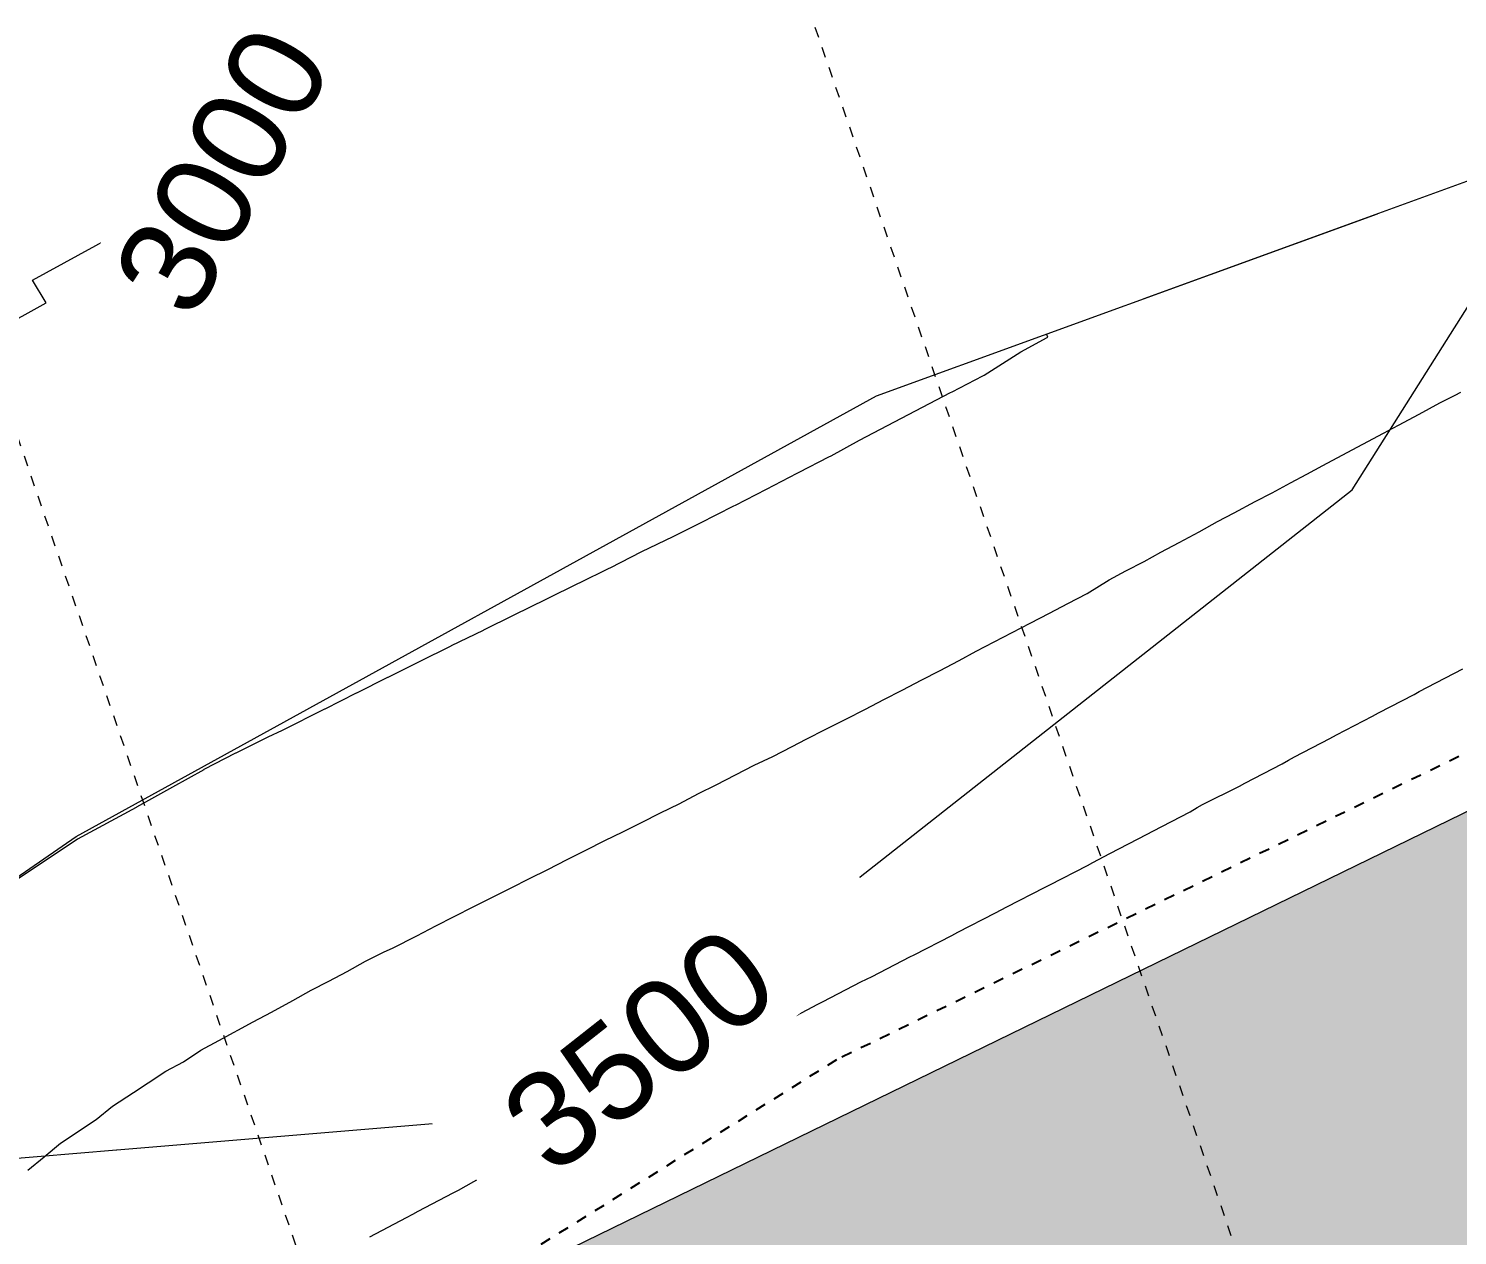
# Model space of a CAD drawing. Header units: metres. Extents: x -2515 to -2174, y 3875 to 4127.
# Drawn here: x -2463.84 to -2450.31, y 4005.18 to 4016.6 of the extents above; entities that cross this region are included whole.
import ezdxf

# ---------------------------------------------------------------- set-up
doc = ezdxf.new("R2010")
doc.units = ezdxf.units.M
doc.linetypes.add('BOUNDARY Tighter', pattern=[0.008, 0.004, -0.002, 0, -0.002])
doc.linetypes.add('Grid Line', pattern=[0.021, 0.012, -0.003, 0.003, -0.003])
for name, color, linetype, lineweight in [('A-DETL', 90, 'Continuous', 5), ('A-FLOR', 192, 'Continuous', 5), ('A-FLOR-PATT', 8, 'Continuous', 5), ('C-TOPO', 7, 'Continuous', 5), ('C-TOPO-LABL', 7, 'Continuous', 5), ('C-TOPO-MAJR', 7, 'Continuous', 18), ('C-TOPO-MINR', 7, 'Continuous', 5), ('S-GRID', 1, 'Continuous', 5)]:
    doc.layers.add(name, color=color, linetype=linetype, lineweight=lineweight)
doc.styles.add('Arial', font='arial.ttf', dxfattribs={"height": 0.9})

msp = doc.modelspace()

# ---------------------------------------------------------------- hatches: boundary and pattern name
at = {"layer": 'A-FLOR-PATT'}
msp.add_hatch(color=253, dxfattribs=at).paths.add_polyline_path([(-2453.7776, 4000.7862), (-2439.1329, 4014.5975), (-2459.3815, 4004.7298), (-2454.1198, 4001.027)])

# ---------------------------------------------------------------- linework, layer by layer
at = {"layer": 'A-DETL', "linetype": 'BOUNDARY Tighter', "lineweight": 25}
for p, q in [((-2439.332, 4015.0567), (-2456.1929, 4006.8399)), ((-2456.1929, 4006.8399), (-2471.9493, 3996.9956))]:
    msp.add_line(p, q, dxfattribs=at)
at = {"layer": 'A-FLOR'}
msp.add_line((-2459.3815, 4004.7298), (-2439.1329, 4014.5975), dxfattribs=at)
at = {"layer": 'C-TOPO'}
for p, q in [((-2453.2791, 4014.0496), (-2448.5573, 4015.7643)), ((-2455.8153, 4013.1285), (-2451.0708, 4014.8516)), ((-2463.3936, 4008.9556), (-2455.8153, 4013.1285)), ((-2465.0708, 4007.8002), (-2463.3936, 4008.9556))]:
    msp.add_line(p, q, dxfattribs=at)
at = {"layer": 'C-TOPO-MAJR', "color": 251, "lineweight": 13}
for p, q in [((-2462.0416, 4015.1882), (-2460.5112, 4017.9797)), ((-2463.8056, 4014.2225), (-2462.0416, 4015.1882)), ((-2463.6769, 4014.0075), (-2463.8056, 4014.2225)), ((-2464.8969, 4013.3305), (-2463.6769, 4014.0075)), ((-2450.3347, 4013.134), (-2450.28, 4013.1631)), ((-2450.6768, 4012.9544), (-2450.4782, 4013.0619)), ((-2450.4782, 4013.0619), (-2450.3347, 4013.134)), ((-2450.8723, 4012.8487), (-2450.6768, 4012.9544)), ((-2451.2078, 4012.6685), (-2451.0145, 4012.7731)), ((-2451.0145, 4012.7731), (-2450.8723, 4012.8487)), ((-2451.3576, 4012.5911), (-2451.2078, 4012.6685)), ((-2451.5889, 4012.466), (-2451.3576, 4012.5911)), ((-2451.8942, 4012.3047), (-2451.7383, 4012.3853)), ((-2451.7383, 4012.3853), (-2451.5889, 4012.466)), ((-2452.0677, 4012.2095), (-2451.8942, 4012.3047)), ((-2452.4258, 4012.02), (-2452.2272, 4012.1271)), ((-2452.2272, 4012.1271), (-2452.0677, 4012.2095)), ((-2452.5844, 4011.936), (-2452.4258, 4012.02)), ((-2452.9482, 4011.737), (-2452.7592, 4011.8399)), ((-2452.7592, 4011.8399), (-2452.5844, 4011.936)), ((-2453.1214, 4011.6471), (-2452.9482, 4011.737)), ((-2453.4546, 4011.4717), (-2453.2794, 4011.5595)), ((-2453.2794, 4011.5595), (-2453.1214, 4011.6471)), ((-2453.6118, 4011.3856), (-2453.4546, 4011.4717)), ((-2453.8187, 4011.2544), (-2453.6118, 4011.3856)), ((-2454.1747, 4011.0707), (-2454.0017, 4011.1599)), ((-2454.0017, 4011.1599), (-2453.8187, 4011.2544)), ((-2454.36, 4010.975), (-2454.1747, 4011.0707)), ((-2454.8716, 4010.7088), (-2454.36, 4010.975)), ((-2455.2183, 4010.5239), (-2455.0312, 4010.6205)), ((-2455.0312, 4010.6205), (-2454.8716, 4010.7088)), ((-2455.3856, 4010.4374), (-2455.2183, 4010.5239)), ((-2455.745, 4010.2519), (-2455.5725, 4010.3409)), ((-2455.5725, 4010.3409), (-2455.3856, 4010.4374)), ((-2455.9196, 4010.1617), (-2455.745, 4010.2519)), ((-2456.2949, 4009.9703), (-2456.1048, 4010.0661)), ((-2456.1048, 4010.0661), (-2455.9196, 4010.1617)), ((-2456.4793, 4009.8751), (-2456.2949, 4009.9703)), ((-2456.7972, 4009.7126), (-2456.6127, 4009.8079)), ((-2456.6127, 4009.8079), (-2456.4793, 4009.8751)), ((-2456.9735, 4009.6286), (-2456.7972, 4009.7126)), ((-2457.3333, 4009.444), (-2457.1502, 4009.5386)), ((-2457.1502, 4009.5386), (-2456.9735, 4009.6286)), ((-2457.499, 4009.3627), (-2457.3333, 4009.444)), ((-2457.8584, 4009.1785), (-2457.6819, 4009.2653)), ((-2457.6819, 4009.2653), (-2457.499, 4009.3627)), ((-2458.041, 4009.0871), (-2457.8584, 4009.1785)), ((-2458.3863, 4008.9175), (-2458.2179, 4009.0001)), ((-2458.2179, 4009.0001), (-2458.041, 4009.0871)), ((-2458.5679, 4008.8237), (-2458.3863, 4008.9175)), ((-2458.9261, 4008.6431), (-2458.7443, 4008.7371)), ((-2458.7443, 4008.7371), (-2458.5679, 4008.8237)), ((-2459.2752, 4008.4701), (-2459.1013, 4008.5572)), ((-2459.1013, 4008.5572), (-2458.9261, 4008.6431)), ((-2459.4567, 4008.3763), (-2459.2752, 4008.4701)), ((-2459.8138, 4008.1964), (-2459.6285, 4008.2904)), ((-2459.6285, 4008.2904), (-2459.4567, 4008.3763)), ((-2459.987, 4008.1097), (-2459.8138, 4008.1964)), ((-2460.1658, 4008.0156), (-2459.987, 4008.1097)), ((-2460.4778, 4007.8611), (-2460.3985, 4007.8981)), ((-2460.3985, 4007.8981), (-2460.1658, 4008.0156)), ((-2460.8262, 4007.6764), (-2460.6544, 4007.7738)), ((-2460.6544, 4007.7738), (-2460.4778, 4007.8611)), ((-2461.0014, 4007.5853), (-2460.8262, 4007.6764)), ((-2461.3431, 4007.4017), (-2461.1691, 4007.4989)), ((-2461.1691, 4007.4989), (-2461.0014, 4007.5853)), ((-2461.5425, 4007.2905), (-2461.3431, 4007.4017)), ((-2461.7166, 4007.1989), (-2461.5425, 4007.2905)), ((-2462.0426, 4007.0222), (-2461.7166, 4007.1989)), ((-2462.2128, 4006.9309), (-2462.0426, 4007.0222)), ((-2462.5458, 4006.7319), (-2462.3767, 4006.8226)), ((-2462.3767, 4006.8226), (-2462.2128, 4006.9309)), ((-2462.7115, 4006.6222), (-2462.5458, 4006.7319)), ((-2463.049, 4006.4022), (-2462.8501, 4006.5314)), ((-2462.8501, 4006.5314), (-2462.7115, 4006.6222)), ((-2463.2054, 4006.2761), (-2463.049, 4006.4022)), ((-2463.5407, 4006.0506), (-2463.2054, 4006.2761)), ((-2463.6958, 4005.9211), (-2463.5407, 4006.0506)), ((-2463.8518, 4005.7955), (-2463.6958, 4005.9211))]:
    msp.add_line(p, q, dxfattribs=at)
at = {"layer": 'C-TOPO-MINR', "color": 252}
for p, q in [((-2451.309, 4012.2374), (-2445.4933, 4021.4526)), ((-2454.1924, 4013.6815), (-2454.204, 4013.7137)), ((-2454.4468, 4013.5424), (-2454.1972, 4013.6791)), ((-2454.1972, 4013.6791), (-2454.1924, 4013.6815)), ((-2454.7947, 4013.3218), (-2454.4468, 4013.5424)), ((-2455.0983, 4013.1653), (-2454.8071, 4013.3154)), ((-2454.8071, 4013.3154), (-2454.7947, 4013.3218)), ((-2455.1139, 4013.1572), (-2455.0983, 4013.1653)), ((-2455.9761, 4012.7086), (-2455.1139, 4013.1572)), ((-2456.2451, 4012.5598), (-2455.9761, 4012.7086)), ((-2456.5466, 4012.4039), (-2456.2642, 4012.5499)), ((-2456.2642, 4012.5499), (-2456.2451, 4012.5598)), ((-2456.856, 4012.2442), (-2456.5645, 4012.3947)), ((-2456.5645, 4012.3947), (-2456.5466, 4012.4039)), ((-2457.151, 4012.0918), (-2456.856, 4012.2442)), ((-2457.4875, 4011.9221), (-2457.1658, 4012.0842)), ((-2457.1658, 4012.0842), (-2457.151, 4012.0918)), ((-2457.7264, 4011.8016), (-2457.5003, 4011.9155)), ((-2457.5003, 4011.9155), (-2457.4875, 4011.9221)), ((-2458.0374, 4011.6528), (-2457.7384, 4011.7954)), ((-2457.7384, 4011.7954), (-2457.7264, 4011.8016)), ((-2458.3373, 4011.5001), (-2458.0374, 4011.6528)), ((-2458.6283, 4011.357), (-2458.3467, 4011.4953)), ((-2458.3467, 4011.4953), (-2458.3373, 4011.5001)), ((-2458.9369, 4011.2048), (-2458.6364, 4011.3527)), ((-2458.6364, 4011.3527), (-2458.6283, 4011.357)), ((-2459.2451, 4011.0532), (-2458.9436, 4011.2014)), ((-2458.9436, 4011.2014), (-2458.9369, 4011.2048)), ((-2459.5321, 4010.9125), (-2459.2451, 4011.0532)), ((-2459.838, 4010.7621), (-2459.537, 4010.9099)), ((-2459.537, 4010.9099), (-2459.5321, 4010.9125)), ((-2460.1418, 4010.613), (-2459.8424, 4010.7599)), ((-2459.8424, 4010.7599), (-2459.838, 4010.7621)), ((-2460.439, 4010.4642), (-2460.1418, 4010.613)), ((-2460.7365, 4010.3152), (-2460.4425, 4010.4623)), ((-2460.4425, 4010.4623), (-2460.439, 4010.4642)), ((-2450.5977, 4010.3679), (-2450.2624, 4010.5412)), ((-2450.7234, 4010.3), (-2450.6741, 4010.3266)), ((-2450.6741, 4010.3266), (-2450.5977, 4010.3679)), ((-2461.0368, 4010.1648), (-2460.7398, 4010.3135)), ((-2460.7398, 4010.3135), (-2460.7365, 4010.3152)), ((-2451.061, 4010.1255), (-2450.7234, 4010.3)), ((-2461.4392, 4009.9617), (-2461.0397, 4010.1633)), ((-2461.0397, 4010.1633), (-2461.0368, 4010.1648)), ((-2451.4575, 4009.9188), (-2451.1179, 4010.0943)), ((-2451.1179, 4010.0943), (-2451.061, 4010.1255)), ((-2461.5753, 4009.8982), (-2461.4392, 4009.9617)), ((-2451.5222, 4009.8839), (-2451.4575, 4009.9188)), ((-2461.8784, 4009.7483), (-2461.5753, 4009.8982)), ((-2451.8552, 4009.7075), (-2451.5222, 4009.8839)), ((-2462.1805, 4009.5911), (-2461.8806, 4009.7471)), ((-2461.8806, 4009.7471), (-2461.8784, 4009.7483)), ((-2452.3251, 4009.4603), (-2451.9729, 4009.6431)), ((-2451.9729, 4009.6431), (-2451.9117, 4009.6764)), ((-2451.9117, 4009.6764), (-2451.8552, 4009.7075)), ((-2462.4795, 4009.4241), (-2462.1825, 4009.5901)), ((-2462.1825, 4009.5901), (-2462.1805, 4009.5911)), ((-2462.8199, 4009.2344), (-2462.4795, 4009.4241)), ((-2452.7266, 4009.2562), (-2452.3759, 4009.4321)), ((-2452.3759, 4009.4321), (-2452.3251, 4009.4603)), ((-2462.8223, 4009.2331), (-2462.8199, 4009.2344)), ((-2452.7768, 4009.2288), (-2452.7266, 4009.2562)), ((-2463.3773, 4008.9323), (-2462.8223, 4009.2331)), ((-2453.1963, 4009.0043), (-2452.8428, 4009.1869)), ((-2452.8428, 4009.1869), (-2452.7768, 4009.2288)), ((-2453.6062, 4008.7928), (-2453.2511, 4008.9761)), ((-2453.2511, 4008.9761), (-2453.1963, 4009.0043)), ((-2463.6576, 4008.7474), (-2463.3794, 4008.9312)), ((-2463.3794, 4008.9312), (-2463.3773, 4008.9323)), ((-2463.9397, 4008.5608), (-2463.6592, 4008.7465)), ((-2463.6592, 4008.7465), (-2463.6576, 4008.7474)), ((-2453.8173, 4008.6813), (-2453.7671, 4008.7091)), ((-2453.7671, 4008.7091), (-2453.6062, 4008.7928)), ((-2454.1724, 4008.4979), (-2453.8173, 4008.6813)), ((-2454.5805, 4008.2872), (-2454.2247, 4008.4709)), ((-2454.2247, 4008.4709), (-2454.1724, 4008.4979)), ((-2454.634, 4008.2596), (-2454.5805, 4008.2872)), ((-2455.0437, 4008.048), (-2454.6881, 4008.2316)), ((-2454.6881, 4008.2316), (-2454.634, 4008.2596)), ((-2455.4584, 4007.8347), (-2455.1022, 4008.0185)), ((-2455.1022, 4008.0185), (-2455.0437, 4008.048)), ((-2455.8561, 4007.6298), (-2455.4991, 4007.8141)), ((-2455.4991, 4007.8141), (-2455.4584, 4007.8347)), ((-2455.9095, 4007.6044), (-2455.8561, 4007.6298)), ((-2456.3199, 4007.3928), (-2455.963, 4007.5771)), ((-2455.963, 4007.5771), (-2455.9095, 4007.6044)), ((-2456.7274, 4007.178), (-2456.3697, 4007.3683)), ((-2456.3697, 4007.3683), (-2456.3199, 4007.3928)), ((-2457.1383, 4006.9727), (-2456.78, 4007.1521)), ((-2456.78, 4007.1521), (-2456.7274, 4007.178)), ((-2457.2404, 4006.9225), (-2457.1906, 4006.947)), ((-2457.1906, 4006.947), (-2457.1383, 4006.9727)), ((-2457.5989, 4006.7374), (-2457.2404, 4006.9225)), ((-2458.0099, 4006.5264), (-2457.6506, 4006.712)), ((-2457.6506, 4006.712), (-2457.5989, 4006.7374)), ((-2458.471, 4006.2903), (-2458.1114, 4006.4761)), ((-2458.1114, 4006.4761), (-2458.0608, 4006.5014)), ((-2458.0608, 4006.5014), (-2458.0099, 4006.5264)), ((-2458.8877, 4006.0793), (-2458.5205, 4006.2655)), ((-2458.5205, 4006.2655), (-2458.471, 4006.2903)), ((-2459.2919, 4005.8678), (-2458.9372, 4006.0545)), ((-2458.9372, 4006.0545), (-2458.8877, 4006.0793)), ((-2459.3578, 4005.8345), (-2459.2919, 4005.8678)), ((-2459.7719, 4005.6057), (-2459.4304, 4005.7993)), ((-2459.4304, 4005.7993), (-2459.3803, 4005.824)), ((-2459.3803, 4005.824), (-2459.3578, 4005.8345)), ((-2459.8224, 4005.5794), (-2459.7719, 4005.6057)), ((-2460.1558, 4005.4077), (-2459.8224, 4005.5794)), ((-2460.6109, 4005.1646), (-2460.2651, 4005.3466)), ((-2460.2651, 4005.3466), (-2460.2067, 4005.3792)), ((-2460.2067, 4005.3792), (-2460.1558, 4005.4077))]:
    msp.add_line(p, q, dxfattribs=at)
at = {"layer": 'C-TOPO-MINR', "color": 9}
for p, q in [((-2458.8105, 4006.3379), (-2451.309, 4012.2374)), ((-2463.009, 4005.9885), (-2458.9941, 4006.3226)), ((-2458.9918, 4006.3228), (-2458.8105, 4006.3379)), ((-2464.4329, 4005.87), (-2463.0104, 4005.9884))]:
    msp.add_line(p, q, dxfattribs=at)

# ---------------------------------------------------------------- next in the draw order: texts
at = {"layer": 'C-TOPO-LABL', "char_height": 0.9, "width": 4.170193, "attachment_point": 1, "line_spacing_factor": 0.941778, "style": 'Arial', "bg_fill": 3, "box_fill_scale": 1.25, "bg_fill_color": 256, "bg_fill_true_color": 13158600, "bg_fill_transparency": 0}
for s, insert, rotation in [(' 3000 ', (-2463.2482, 4013.9484), 61.26767), (' 3500 ', (-2459.7161, 4006.2135), 38.18312)]:
    msp.add_mtext(s, dxfattribs=dict(at, insert=insert, rotation=rotation))

# ---------------------------------------------------------------- next in the draw order: linework, layer by layer
at = {"layer": 'S-GRID', "linetype": 'Grid Line'}
for p, q in [((-2434.4824, 3952.9821), (-2463.3852, 4036.92)), ((-2442.4287, 3950.2459), (-2471.3315, 4034.1838))]:
    msp.add_line(p, q, dxfattribs=at)

doc.saveas('drawing.dxf')
